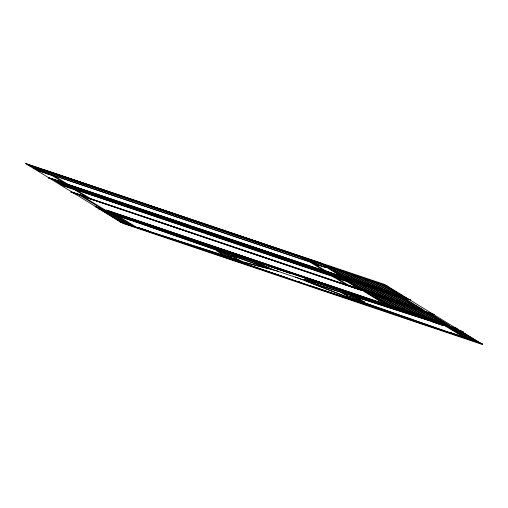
<?xml version="1.0" encoding="UTF-8"?>
<svg xmlns="http://www.w3.org/2000/svg" width="508" height="508" viewBox="0 0 508 508"><rect width="100%" height="100%" fill="white"/><g stroke="black" fill="none" stroke-linecap="round" stroke-linejoin="round"><path stroke-width="0.76" d="M369.329 305.638L313.461 286.906M122.25 217.202L131.369 220.434L120.599 216.795L122.276 217.227M453.688 328.422L455.72 329.248L448.018 326.771L459.861 330.664L440.741 323.456L307.6 279.921L307.981 280.886L304.495 280.232L312.541 283.362L319.945 285.68L308.235 281.584L453.707 328.409M142.659 222.669L143.643 223.374M449.955 332.537L460.724 336.182L449.999 332.562M71.05 192.202L72.269 192.57L71.158 191.891L74.193 192.78L86.258 196.844L74.587 189.681L61.474 185.128L60.465 184.506L62.084 184.982L53.511 179.718L48.425 177.952L49.632 178.302M313.366 286.918L455.619 334.855L349.244 297.548L346.602 295.923L347.669 296.139L340.093 291.929L311.144 283L369.36 305.625M266.281 267.614L256.692 264.376L270.986 269.037L257.467 263.03L114.783 213.633L101.162 209.81L267.278 267.786L266.319 267.608M309.912 285.629L366.611 304.692L295.459 277.05M364.293 301.752L353.39 298.063L350.139 296.094L360.94 299.701L356.425 298.323L358.75 299.745L364.312 301.739M314.109 283.534C306.737 281.261 313.519 280.587 314.141 283.534M47.898 173.857L54.35 176.028L66.993 183.788M55.607 180.207L56.407 180.454M66.967 183.801L51.486 178.664L55.639 180.238M322.885 269.996L339.788 275.99L60.973 181.991M332.886 276.498L345.84 280.892L63.43 185.553L75.806 189.865M255.308 262.896L258.731 264.039M258.699 264.039L263.995 266.643L262.191 266.065M26.041 163.817L28.118 164.344M278.403 271.304L233.293 259.639L310.591 285.934L309.912 285.636M443.865 324.834L450.647 327.419L442.354 324.396L443.979 324.872M42.412 171.755L40.792 171.285L48.273 174.009L47.911 173.863M48.52 177.622L63.621 182.575L51.949 175.412L38.837 170.859L37.827 170.237L39.903 170.847L36.582 169.628L33.21 167.557L41.199 170.015L40.437 169.545L28.556 165.36M39.967 170.663L42.558 171.698M309.569 260.769L299.695 256.889L43.25 170.491L44.679 171.26L37.363 169.062M60.877 181.959L56.458 180.473M332.892 276.523L345.586 284.309L362.426 290.259L352.495 286.868L352.996 287.153M387.344 286.08L323.196 264.471L320.631 262.896M323.279 264.77L386.397 286.029M38.792 170.288L42.037 171.38L39.268 169.678L36.024 168.586L39.008 170.339M340.208 275.165L403.327 296.424M406.21 297.669L339.255 275.107L321.621 264.281L302.501 257.835L312.96 261.81L316.332 263.881M341.459 277.673L404.578 298.933M358.388 288.068L421.5 309.328M353.225 287.096L75.883 193.751L74.124 192.932L89.63 198.056L75.908 189.897M366.801 292.595L429.92 313.861M383.73 302.99L446.843 324.256M380.702 302.704L106.375 210.109L381.832 303.06L380.886 302.571M139.617 221.666L413.36 313.893M104.096 211.341L115.881 215.316M448.97 327.539L460.762 331.508M262.128 266.04L255.334 262.909M121.018 221.736L132.81 225.711M465.9 337.934L477.691 341.903M455.593 327.99L457.187 328.6L95.929 206.915L94.996 206.559L101.829 208.807L79.585 195.142L71.063 192.221M312.179 262.376L309.905 261.633L310.794 262.071M322.891 270.015L310.286 262.268L323.202 266.624L320.377 265.411L41.58 171.348L311.969 262.547M410.127 312.782L411.88 313.747M459.289 330.854L477.393 341.967M384.918 285.369L403.022 296.488M428.441 313.201L446.545 324.314M403.098 298.272L421.202 309.391M449.269 327.476L467.366 338.595M374.898 281.997L393.001 293.11M372.091 281.051L390.195 292.163M418.421 309.823L436.524 320.942M393.078 294.9L411.182 306.013M415.614 308.877L433.711 319.996M390.271 293.954L408.375 305.067M362.071 277.673L380.168 288.785M359.264 276.727L377.361 287.846M405.594 305.499L423.691 316.617M380.251 290.576L398.348 301.695M402.78 304.552L420.884 315.671M377.444 289.63L395.541 300.749M349.237 273.348L367.341 284.467M416.071 314.782L417.811 315.855L409.175 312.941L441.477 323.583L463.36 331.857L455.206 329.368L461.715 331.565L480.581 343.148L466.947 338.671L482.587 344.005L120.796 222.148L119.71 221.729L134.518 226.67L120.066 221.685L101.2 210.102L107.829 212.331L97.815 208.699L113.157 212.966L147.796 225.069L138.462 221.736L136.722 220.662M346.431 272.402L364.534 283.521M392.76 301.18L410.864 312.293M412.991 313.671L414.636 314.674L150.66 226.054L140.887 222.447L139.243 221.437M367.417 286.252L385.521 297.37M389.954 300.234L408.057 311.347M364.611 285.305L382.715 296.424M336.41 269.024L354.514 280.143M333.604 268.084L351.701 279.197M379.933 296.856L398.031 307.969M354.59 281.934L372.688 293.046M377.126 295.91L395.224 307.022M351.784 280.988L369.881 292.1M323.583 264.706L341.681 275.819M318.211 262.185L321.24 264.046M367.1 292.532L385.204 303.651M387.471 305.041L385.585 303.886L449.732 325.495L430.867 313.912L366.719 292.297L365.227 291.382L434.423 314.623L365.481 291.357L348.323 285.14L336.652 277.971L346.475 281.28L357.435 288.011L424.39 310.572L405.524 298.983L338.569 276.428L344.507 280.073L342.633 279.444L334.289 274.32L410.547 299.949L342.849 277.095L325.679 270.872L314.014 263.703L326.327 267.716L313.601 263.017M341.757 277.609L359.861 288.722M384.664 304.095L362.42 290.436L82.391 196.088L104.635 209.753M331.483 273.374L332.848 274.206L199.834 229.394L198.469 228.556M339.827 278.498L338.468 277.66L205.454 232.848L206.813 233.68M310.534 261.099L313.138 262.7M327.05 271.844L335.636 277.12M325.577 272.028L209.226 232.88M327.323 273.101L210.972 233.953M330.81 275.241L214.465 236.099M202.66 229.934L211.245 235.21M189.332 225.482L190.697 226.314L57.683 181.502L56.318 180.664M197.682 230.607L196.317 229.768L63.303 184.956L64.668 185.788M184.899 223.952L193.491 229.229M183.432 224.136L67.081 184.995M185.179 225.209L68.828 186.061M188.671 227.355L72.32 188.208M44.202 169.856L320.142 262.934L28.994 164.846L33.198 166.999L322.859 264.604L46.92 171.526L47.301 171.761M114.414 214.655L132.512 225.774M60.509 182.042L69.101 187.319M104.388 211.284L122.492 222.396M230.416 258.648L288.163 278.435L145.853 230.486L241.643 261.296L236.906 258.826L232.493 255.676L267.373 268.249L230.461 258.655M298.704 281.813L301.657 282.835L298.704 281.813M278.524 269.43L267.5 265.525L291.046 273.456L278.549 269.43M116.389 215.081L136.665 227.33L238.55 260.172L234.175 257.924L229.553 254.648L116.389 215.081M148.622 231.032L137.865 227.394L148.609 231.032M432.721 321.939L443.478 325.584L432.778 321.951M464.96 337.89L351.771 298.323L349.485 296.92L350.552 297.136L342.773 292.792L444.665 325.634L464.96 337.89M109.315 212.395L116.148 214.49L109.334 212.395M231.184 256.889L220.358 253.257L221.475 253.581L217.024 251.238L227.94 254.908L231.191 256.877M305.13 279.87L301.485 279.229L273.444 269.78L259.728 263.709L160.896 229.603L397.637 309.366L304.73 278.873L305.13 279.87M85.795 197.453L360.686 290.093L85.407 197.161L85.833 197.466M384.778 284.505L25.4 163.424L123.215 223.495L482.594 344.576L384.778 284.505M385.737 285.623L322.618 264.363L340.868 275.571L403.987 296.831L385.737 285.623M330.448 267.329L328.974 266.833L344.837 276.574L346.31 277.07L330.448 267.329M343.281 271.653L341.801 271.158L357.664 280.899L359.137 281.394L343.281 271.653M356.108 275.977L354.635 275.476L370.497 285.217L371.97 285.712L356.108 275.977M368.935 280.295L367.462 279.8L383.324 289.541L384.797 290.036L368.935 280.295M381.768 284.62L380.295 284.124L396.151 293.865L397.631 294.361L381.768 284.62M310.744 261.144L307.505 260.052L310.274 261.753L313.512 262.846L310.744 261.144M189.763 225.59L55.645 180.404L64.237 185.68L198.349 230.867L189.763 225.59M195.663 227.609L192.138 226.422L200.489 231.553L204.006 232.74L195.663 227.609M331.908 273.482L197.796 228.295L206.388 233.572L340.5 278.759L331.908 273.482M181.686 223.063L65.132 183.794L181.686 223.063M323.831 270.954L207.277 231.686L323.831 270.954M191.078 226.549L58.064 181.737L59.43 182.575L192.443 227.387L191.078 226.549M333.229 274.441L200.216 229.629L201.574 230.467L334.588 275.279L333.229 274.441M403.911 298.526L340.798 277.266L359.048 288.474L422.167 309.734L403.911 298.526M192.824 227.622L59.811 182.81L61.176 183.648L194.189 228.46L192.824 227.622M334.975 275.514L201.962 230.702L203.321 231.54L336.334 276.352L334.975 275.514M348.628 280.232L347.155 279.737L363.017 289.477L364.49 289.973L348.628 280.232M361.461 284.556L359.981 284.061L375.844 293.802L377.317 294.297L361.461 284.556M374.288 288.881L372.815 288.379L388.677 298.12L390.15 298.615L374.288 288.881M387.115 293.199L385.642 292.703L401.504 302.444L402.977 302.939L387.115 293.199M399.948 297.523L398.475 297.028L414.331 306.769L415.811 307.264L399.948 297.523M194.57 228.695L61.557 183.883L62.922 184.721L195.936 229.533L194.57 228.695M336.721 276.587L203.708 231.775L205.067 232.613L338.08 277.425L336.721 276.587M186.925 226.282L70.371 187.014L186.925 226.282M329.063 274.168L212.515 234.906L329.063 274.168M429.254 313.455L366.141 292.189L384.391 303.397L447.51 324.663L429.254 313.455M373.971 295.154L372.497 294.659L388.36 304.4L389.833 304.895L373.971 295.154M386.798 299.479L385.324 298.983L401.187 308.724L402.66 309.22L386.798 299.479M399.631 303.803L398.158 303.308L414.014 313.049L415.493 313.544L399.631 303.803M412.458 308.127L410.985 307.626L426.847 317.367L428.32 317.868L412.458 308.127M425.291 312.445L423.812 311.95L439.674 321.691L441.147 322.186L425.291 312.445M115.221 214.909L103.429 210.934L121.685 222.142L133.471 226.117L115.221 214.909M460.102 331.102L448.31 327.133L466.56 338.341L478.352 342.309L460.102 331.102M111.258 213.906L109.785 213.411L125.647 223.152L127.121 223.647L111.258 213.906M456.133 330.098L454.66 329.603L470.522 339.344L471.995 339.839L456.133 330.098"/></g></svg>
